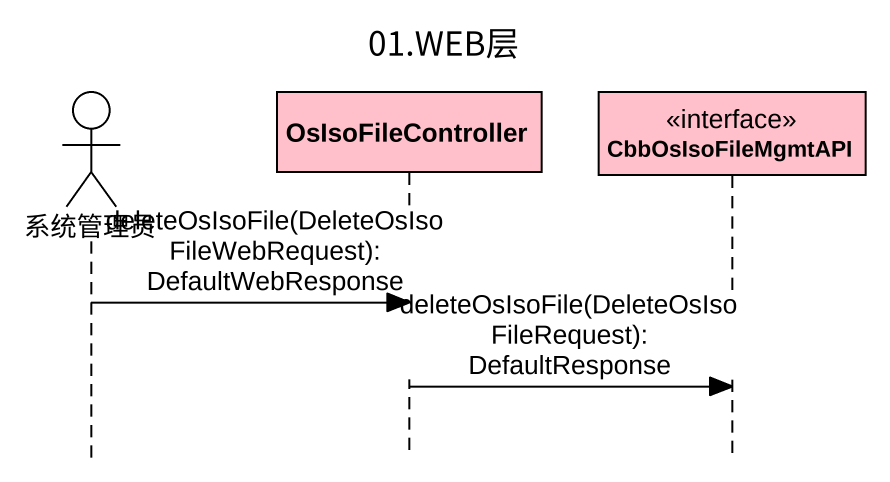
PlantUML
@startuml
title 01.WEB层
hide footbox
actor 系统管理员 #FFFFFF
participant OsIsoFileController #FFC0CB
participant CbbOsIsoFileMgmtAPI <<interface>> #FFC0CB

系统管理员 -> OsIsoFileController : deleteOsIsoFile(DeleteOsIsoFileWebRequest): DefaultWebResponse
OsIsoFileController -> CbbOsIsoFileMgmtAPI : deleteOsIsoFile(DeleteOsIsoFileRequest): DefaultResponse
@enduml
